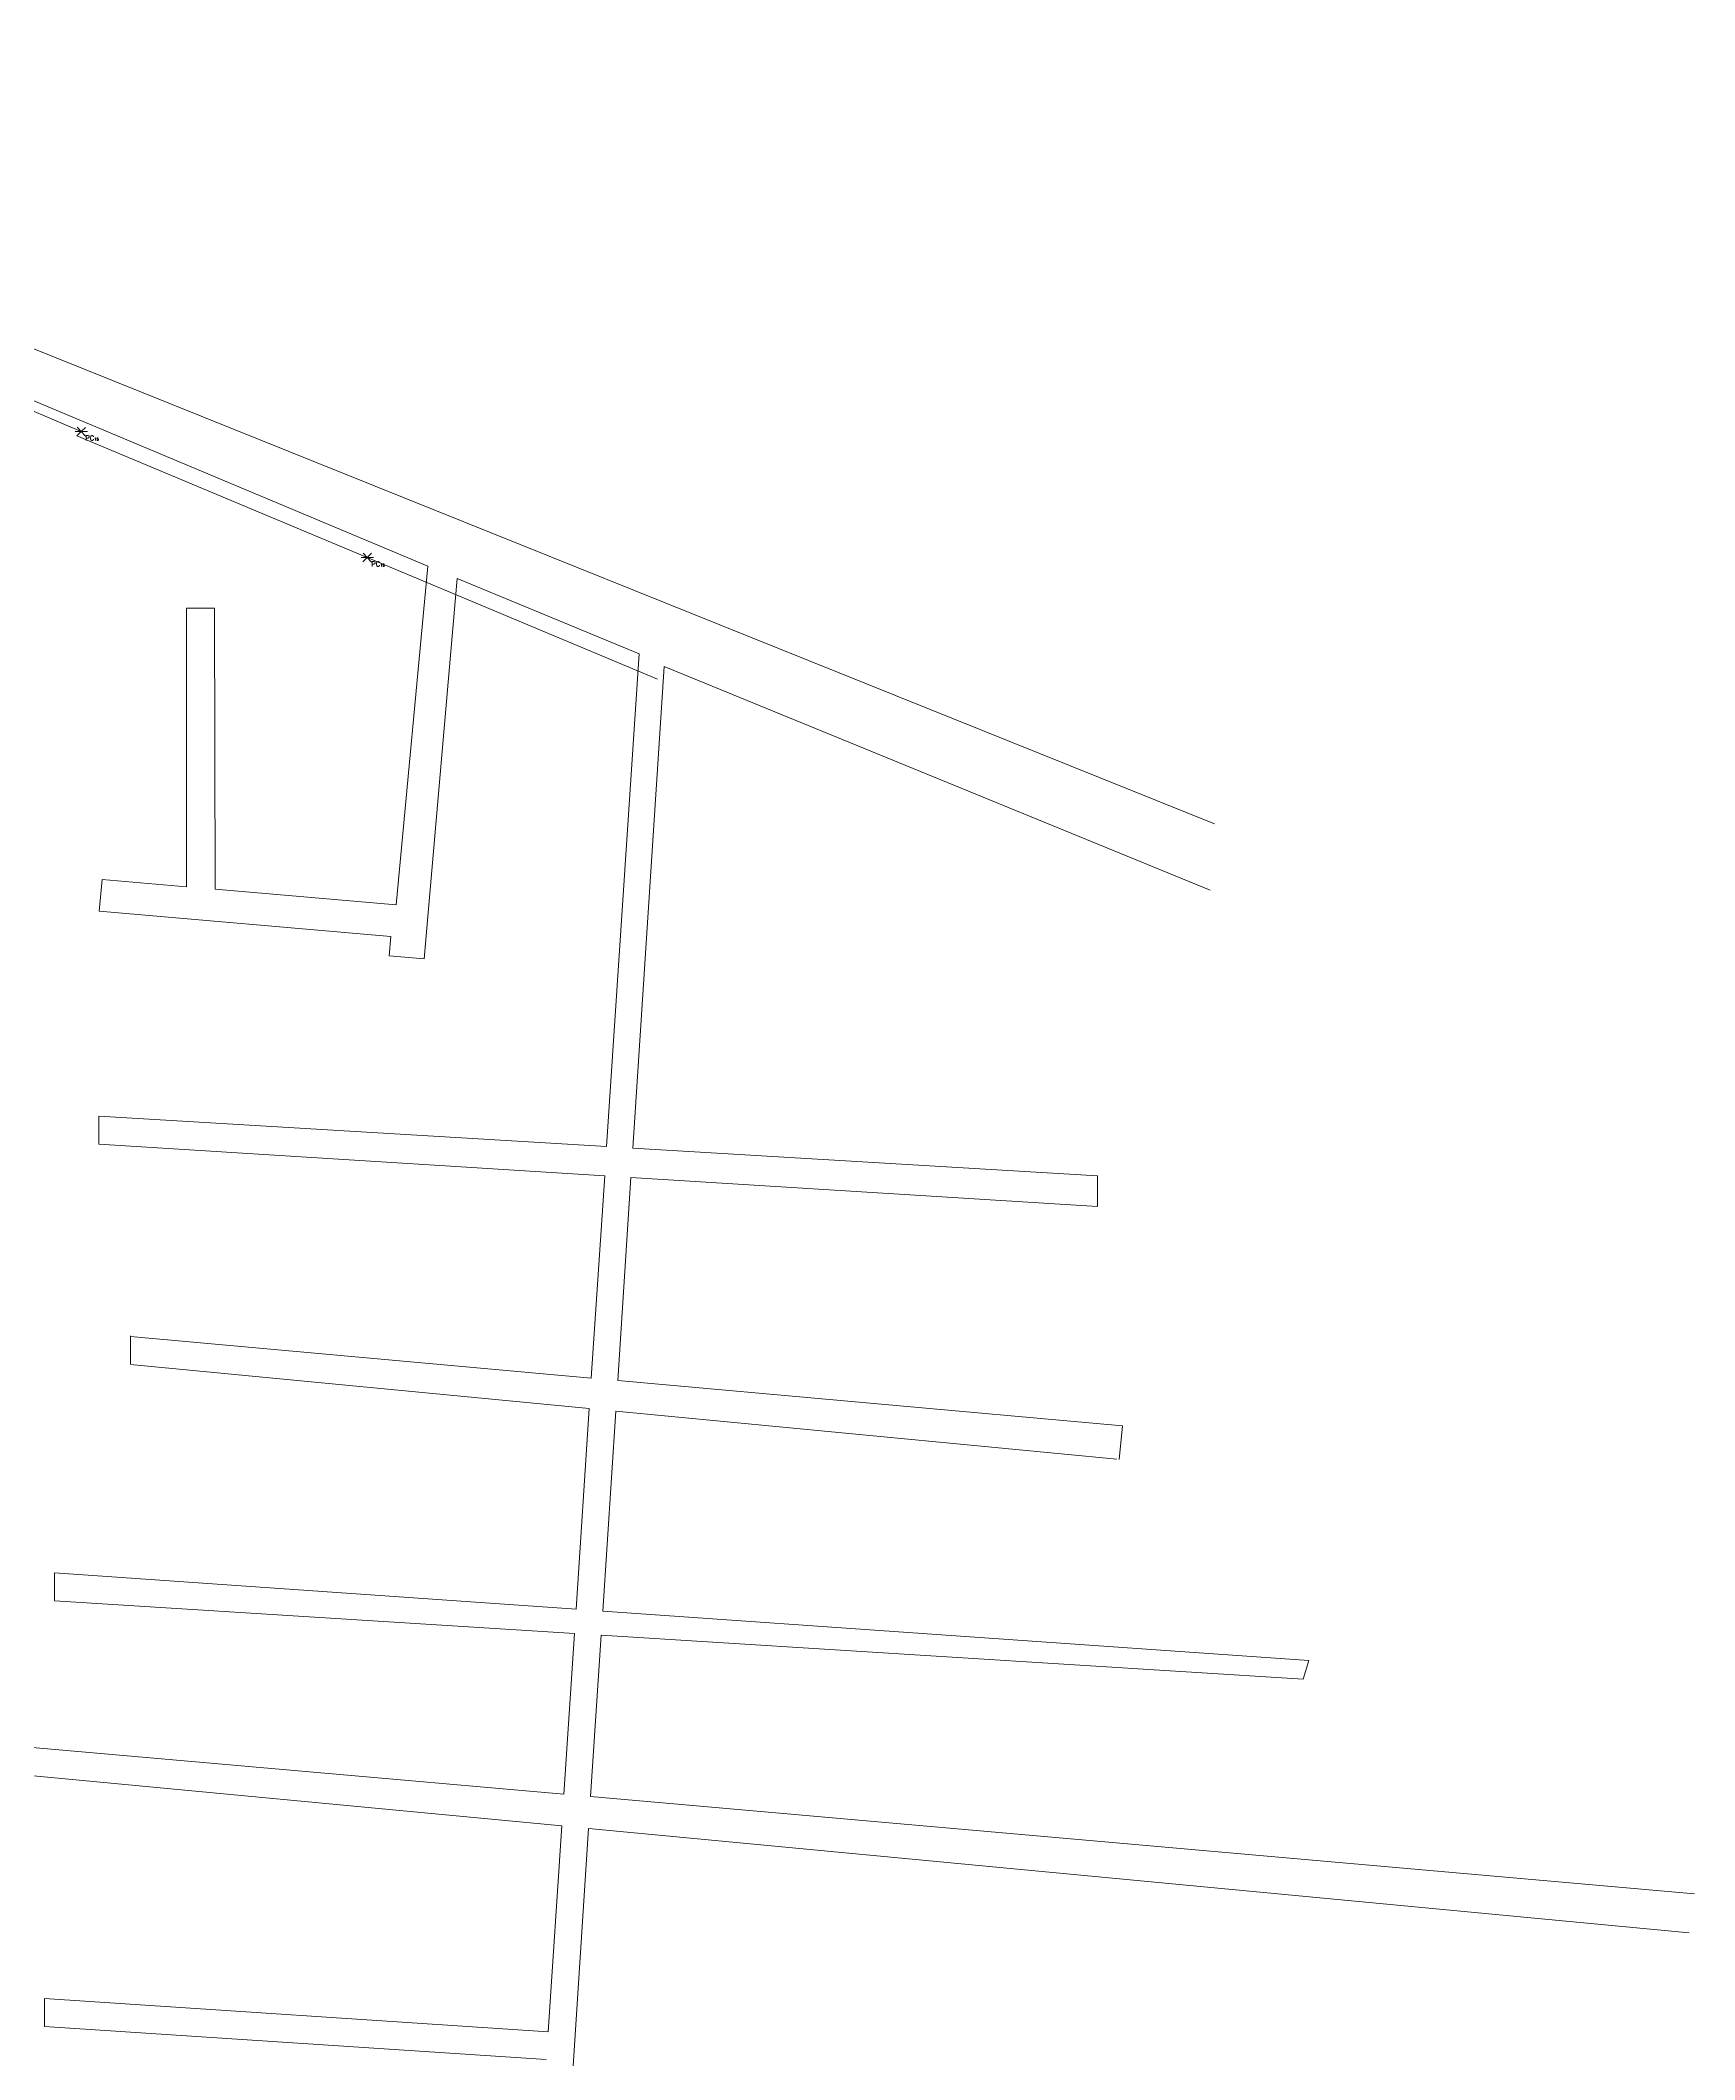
# Model space of a CAD drawing. Header units: millimetres. Extents: x 240 to 1364, y 11 to 1201.
# Drawn here: x 891 to 1364, y 624 to 1201 of the extents above; entities that cross this region are included whole.
import ezdxf

# ---------------------------------------------------------------- set-up
doc = ezdxf.new("R2010")
doc.units = ezdxf.units.MM
for name, color, linetype, lineweight in [('_LOTLINE', 252, 'Continuous', 0), ('_POLEPED', 7, 'Continuous', 0), ('_STRAND', 3, 'Continuous', 0)]:
    doc.layers.add(name, color=color, linetype=linetype, lineweight=lineweight)
doc.styles.add('ROMANS', font='romans.shx', dxfattribs={"height": 0.2})

# ---------------------------------------------------------------- blocks, each defined once
blk = doc.blocks.new('PC15_E')
at = {"layer": '_POLEPED', "color": 1}
for p, q in [((-1.74, 0), (0, 0)), ((-1.19, 1.27), (0, 0)), ((0, 0), (1.24, 1.22)), ((0, 0), (1.74, 0)), ((-1.24, -1.22), (0, 0)), ((0, 0), (1.19, -1.27))]:
    blk.add_line(p, q, dxfattribs=at)
at = {"layer": '_POLEPED', "linetype": 'Continuous', "style": 'ROMANS'}
for s, height, p in [('PC', 1.391, (1.18, -2.51)), ('15', 0.732, (3.72, -2.51))]:
    blk.add_text(s, height=height, rotation=359.64776, dxfattribs=at).set_placement(p)

msp = doc.modelspace()

# ---------------------------------------------------------------- linework, layer by layer
at = {"layer": '_LOTLINE'}
for p, q in [((669.78, 1201.26), (1226.61, 977.22)), ((861.03, 1109.98), (1001.65, 1050.95)), ((992.67, 954.05), (1001.65, 1050.95)), ((1010.1, 1047.42), (1000.64, 938.68)), ((1062.14, 1025.88), (1010.1, 1047.42)), ((932.68, 959.27), (932.68, 1038.89)), ((932.68, 1038.89), (940.68, 1038.89)), ((940.68, 1038.89), (940.86, 958.56)), ((1052.81, 884.98), (1062.14, 1025.88)), ((1069.24, 1022.2), (1060.29, 884.54)), ((1069.24, 1022.2), (1225.35, 958.33)), ((907.76, 952.33), (908.55, 961.37)), ((908.55, 961.37), (932.68, 959.27)), ((940.86, 958.56), (992.67, 954.05)), ((991.07, 945.08), (907.76, 952.33)), ((990.59, 939.55), (991.07, 945.08)), ((1000.64, 938.68), (990.59, 939.55)), ((907.6, 885.63), (907.6, 893.63)), ((907.6, 893.63), (1052.81, 884.98)), ((1052.26, 876.64), (907.6, 885.63)), ((1060.29, 884.54), (1193.11, 876.64)), ((1048.43, 818.79), (1052.26, 876.64)), ((1059.75, 876.18), (1055.97, 818.11)), ((1193.11, 867.89), (1059.75, 876.18)), ((1193.11, 867.89), (1193.11, 876.64)), ((916.64, 822.86), (916.64, 830.86)), ((916.64, 830.65), (1048.43, 818.79)), ((1047.86, 810.05), (916.64, 822.65)), ((1055.97, 818.11), (1200.27, 805.12)), ((1044.06, 752.68), (1047.86, 810.05)), ((1055.4, 809.33), (1051.69, 752.14)), ((1198.68, 795.57), (1055.4, 809.33)), ((1200.27, 805.12), (1199.35, 795.5)), ((894.99, 755.09), (894.99, 763.09)), ((894.99, 763.09), (1044.06, 752.68)), ((1043.6, 745.77), (894.99, 755.09)), ((1051.69, 752.14), (1253.56, 738.04)), ((1040.56, 699.81), (1043.6, 745.77)), ((1051.24, 745.29), (1048.24, 699.13)), ((1251.97, 732.7), (1051.24, 745.29)), ((1253.56, 738.04), (1251.97, 732.7)), ((878.58, 714.05), (1040.56, 699.81)), ((1039.96, 690.76), (878.58, 706.05)), ((1048.24, 699.13), (1363.87, 671.37)), ((1036.06, 631.89), (1039.96, 690.76)), ((1047.65, 690.03), (1040.1, 573.9)), ((1362.27, 660.21), (1047.65, 690.03)), ((892.1, 633.42), (892.1, 641.42)), ((892.1, 641.42), (1036.06, 631.89)), ((892.1, 633.42), (1035.54, 623.92))]:
    msp.add_line(p, q, dxfattribs=at)
at = {"layer": '_STRAND'}
for p, q in [((819.76, 1124.53), (902.62, 1089.39)), ((901.37, 1088.17), (984.38, 1053.38)), ((902.62, 1089.39), (902.62, 1089.39)), ((984.38, 1053.38), (1067.38, 1018.59))]:
    msp.add_line(p, q, dxfattribs=at)

# ---------------------------------------------------------------- block references
for p in [(902.62, 1089.39), (984.38, 1053.38)]:
    msp.add_blockref('PC15_E', p, dxfattribs=at)

doc.saveas('drawing.dxf')
